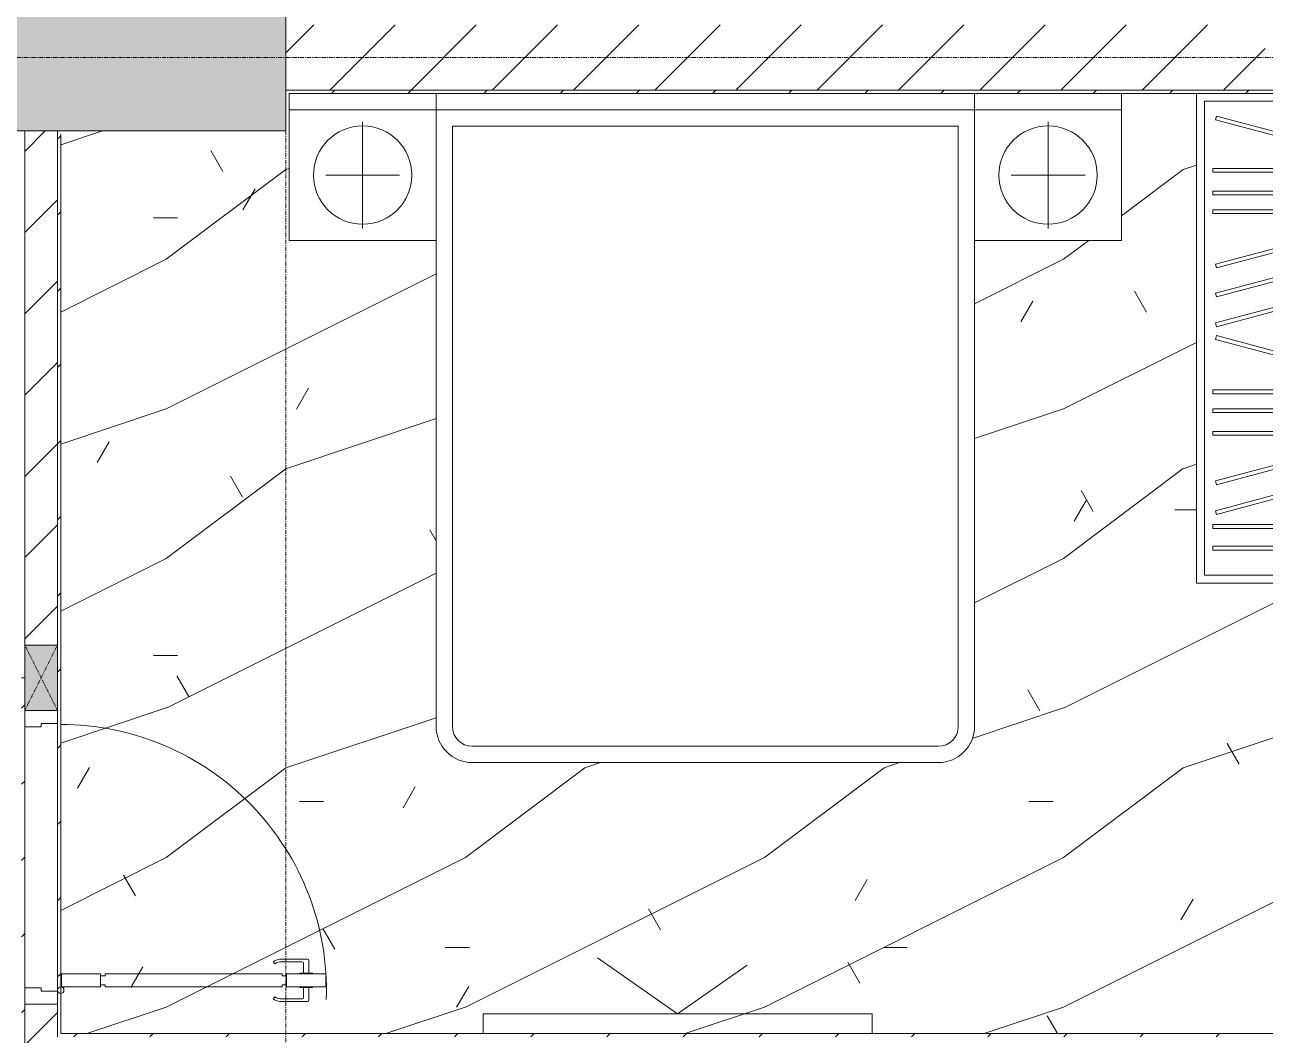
# Model space of a CAD drawing. Header units: millimetres. Extents: x 5357 to 259384, y -16348 to 109893.
# Drawn here: x 38053 to 41853, y 58742 to 61837 of the extents above; entities that cross this region are included whole.
import ezdxf

# ---------------------------------------------------------------- set-up
doc = ezdxf.new("R2010")
doc.units = ezdxf.units.MM
doc.linetypes.add('Dash', pattern=[6, 3, -3])
doc.linetypes.add('Grid Line', pattern=[22.225, 12.7, -3.175, 3.175, -3.175])
for name, color, linetype, lineweight in [('0-1', 7, 'Continuous', 5), ('A-DETL-GENF-1', 53, 'Continuous', 9), ('A-DOOR-1', 254, 'Continuous', 9), ('A-DOOR-2', 53, 'Continuous', 9), ('A-FLOR-PATT-1', 10, 'Continuous', 9), ('A-WALL-1', 9, 'Continuous', 18), ('A-WALL-3', 113, 'Continuous', 18), ('A-WALL-PATT', 111, 'Continuous', 9), ('A-WALL-PATT-1', 10, 'Continuous', 9), ('A-WALL-PATT-2', 53, 'Continuous', 9), ('I-FURN-1', 254, 'Continuous', 9), ('I-WALL-1', 9, 'Continuous', 18), ('S-COLS-2', 9, 'Continuous', 18), ('S-COLS-3', 53, 'Continuous', 9), ('S-COLS-4', 254, 'Continuous', 9), ('S-COLS-HDLN-1', 53, 'Dash', 9), ('S-GRID-1', 1, 'Grid Line', 9)]:
    doc.layers.add(name, color=color, linetype=linetype, lineweight=lineweight)
pattern_1 = [(45, (0, 0), (-116.67262, 116.67262), [])]
pattern_2 = [(45, (0, 0), (-124.4508, 124.4508), [])]

# ---------------------------------------------------------------- blocks, each defined once
blk = doc.blocks.new('M_Concrete-Rectangular-Column2 - 450x1300-812578-TKCS_MB CẢNH QUAN CÂY XANH')
at = {"layer": 'S-COLS-3'}
blk.add_hatch(color=256, dxfattribs=at).paths.add_polyline_path([(-650, 225), (-650, -225), (650, -225), (650, 225), (163.7, 225)])
at = {"layer": 'S-COLS-2'}
for p, q in [((-650, 225), (650, 225)), ((-650, -225), (-650, 225)), ((650, 225), (650, -225)), ((650, -225), (-650, -225))]:
    blk.add_line(p, q, dxfattribs=at)
blk = doc.blocks.new('NCV_TKTC_KET CAU_rvt-1-TKCS_MB CẢNH QUAN CÂY XANH')
at = {"layer": 'S-COLS-3', "rotation": 180}
blk.add_blockref('M_Concrete-Rectangular-Column2 - 450x1300-812578-TKCS_MB CẢNH QUAN CÂY XANH', (38202.6, 61736.9), dxfattribs=at)
blk = doc.blocks.new('DOOR_CW_01 CANH MO-PANEL KINH - DIW_01-900x2200-CỬA GỖ VÂN LAMINATE-553375-TKCS_MB CẢNH QUAN CÂY XANH')
at = {"layer": 'A-DETL-GENF-1'}
for p, q in [((-397, -182), (-397, -62)), ((-397, -62), (-357, -62)), ((-357, -62), (-357, -182)), ((-357, -182), (-397, -182)), ((-391, -196), (-391, -182)), ((-391, -182), (-363, -182)), ((-363, -182), (-363, -196)), ((-397, -196), (-391, -196)), ((-397, -738), (-397, -196)), ((-357, -196), (-363, -196)), ((-357, -196), (-357, -738)), ((-433.9, -711.2), (-427.3, -715.8)), ((-320.1, -711.2), (-326.7, -715.8)), ((-442, -737), (-442, -816.5)), ((-434, -799.5), (-434, -737)), ((-397, -738), (-391, -738)), ((-357, -752), (-397, -752)), ((-397, -752), (-397, -872)), ((-391, -752), (-391, -738)), ((-363, -752), (-391, -752)), ((-357, -738), (-363, -738)), ((-363, -738), (-363, -752)), ((-357, -872), (-357, -752)), ((-320, -799.5), (-320, -737)), ((-312, -737), (-312, -816.5)), ((-399, -792.2), (-399, -831.8)), ((-397, -792.2), (-399, -792.2)), ((-397, -792.2), (-397, -831.8)), ((-357, -792.2), (-357, -831.8)), ((-357, -792.2), (-355, -792.2)), ((-355, -792.2), (-355, -831.8)), ((-399, -820.5), (-438, -820.5)), ((-399, -803.5), (-430, -803.5)), ((-399, -831.8), (-397, -831.8)), ((-355, -831.8), (-357, -831.8)), ((-355, -803.5), (-324, -803.5)), ((-355, -820.5), (-316, -820.5)), ((-397, -872), (-357, -872))]:
    blk.add_line(p, q, dxfattribs=at)
blk.add_circle((-407, -60), 10, dxfattribs=at)
for centre, radius, start, end in [((-407, -60), 814, 268, 0), ((-397, -737), 45, 145, 180), ((-397, -737), 37, 145, 180), ((-357, -737), 37, 0, 35), ((-357, -737), 45, 360, 35), ((-438, -816.5), 4, 180, 270), ((-430, -799.5), 4, 180, 270), ((-324, -799.5), 4, 270, 0), ((-316, -816.5), 4, 270, 0)]:
    blk.add_arc(centre, radius, start, end, dxfattribs=at)
at = {"layer": 'A-DOOR-2'}
for p, q in [((-450, -50), (-450, 50)), ((-450, 50), (-400, 50)), ((-400, 50), (-400, 0)), ((400, 0), (400, 50)), ((400, 50), (450, 50)), ((450, 50), (450, -50)), ((-410, 0), (-410, -50)), ((-400, 0), (-410, 0)), ((410, 0), (400, 0)), ((410, -50), (410, 0)), ((-410, -50), (-450, -50)), ((-407, -50), (-382, -50)), ((450, -50), (410, -50))]:
    blk.add_line(p, q, dxfattribs=at)
blk = doc.blocks.new('G1_SOF - BO TRU - 100x200-V75-TKCS_MB CẢNH QUAN CÂY XANH')
at = {"layer": 'S-COLS-3'}
blk.add_hatch(color=256, dxfattribs=at).paths.add_polyline_path([(-50, -100), (50, -100), (50, 100), (-50, 100)])
at = {"layer": 'S-COLS-2'}
for p, q in [((50, 100), (-50, 100)), ((-50, 100), (-50, -100)), ((50, -100), (50, 100))]:
    blk.add_line(p, q, dxfattribs=at)
at = {"layer": 'S-COLS-HDLN-1'}
for p, q in [((50, 100), (-50, -100)), ((-50, 100), (50, -100))]:
    blk.add_line(p, q, dxfattribs=at)
blk = doc.blocks.new('GIUONG NGU-2TAB-1600x2000 - GIUONG NGU-2TAB-1600x2000-842839-TKCS_MB CẢNH QUAN CÂY XANH')
at = {"layer": 'I-FURN-1'}
for p, q in [((8.5, 0), (8.5, -50)), ((458.5, -50), (458.5, 0)), ((458.5, 0), (458.5, -50)), ((2108.2, -50), (2108.2, 0)), ((2108.2, 0), (2108.2, -50)), ((2558.2, -50), (2558.2, 0)), ((458.5, -50), (8.5, -50)), ((8.5, -50), (8.5, -450.3)), ((8.5, -50), (458.5, -50)), ((458.5, -50), (8.5, -50)), ((8.5, -50), (8.5, -450.3)), ((458.5, -450.3), (458.5, -50)), ((2108.2, -50), (458.5, -50)), ((458.5, -50), (458.5, -1938.9)), ((458.5, -50), (2108.2, -50)), ((458.5, -1938.9), (458.5, -50)), ((458.5, -450.3), (458.5, -50)), ((458.5, -50), (2108.2, -50)), ((2558.2, -50), (2108.2, -50)), ((2108.2, -50), (2108.2, -450.3)), ((2108.2, -1938.9), (2108.2, -50)), ((2108.2, -50), (2558.2, -50)), ((2108.2, -50), (2558.2, -50)), ((2108.2, -450.3), (2108.2, -50)), ((2108.2, -50), (2108.2, -1938.9)), ((2558.2, -450.3), (2558.2, -50)), ((2558.2, -50), (2558.2, -450.3)), ((233.5, -86.8), (233.5, -413.5)), ((508.5, -100), (2058.2, -100)), ((508.5, -1938.9), (508.5, -100)), ((2058.2, -100), (2058.2, -1938.9)), ((2333.2, -86.8), (2333.2, -413.5)), ((120.2, -250.2), (346.8, -250.2)), ((2446.5, -250.2), (2219.8, -250.2)), ((8.5, -450.3), (458.5, -450.3)), ((8.5, -450.3), (458.5, -450.3)), ((2108.2, -450.3), (2558.2, -450.3)), ((2558.2, -450.3), (2108.2, -450.3)), ((1997.1, -2000), (569.6, -2000)), ((569.6, -2050), (1997.1, -2050)), ((1997.1, -2050), (569.6, -2050))]:
    blk.add_line(p, q, dxfattribs=at)
for centre in [(233.5, -250.2), (2333.2, -250.2)]:
    blk.add_circle(centre, 150.7, dxfattribs=at)
for centre, radius, start, end in [((569.6, -1938.9), 111.1, 180, 270), ((569.6, -1938.9), 111.1, 180, 270), ((569.6, -1938.9), 61.1, 180, 270), ((1997.1, -1938.9), 111.1, 270, 360), ((1997.1, -1938.9), 61.1, 270, 0), ((1997.1, -1938.9), 111.1, 270, 0)]:
    blk.add_arc(centre, radius, start, end, dxfattribs=at)
blk = doc.blocks.new('TU QUAN AO-SUITE ROOM_3 - TU QUAN AO-SUITE ROOM_3-V76-TKCS_MB CẢNH QUAN CÂY XANH')
at = {"layer": 'I-FURN-1'}
for p, q in [((-550, 1500), (0, 1500)), ((0, 1500), (-550, 1500)), ((0, 1500), (0, 0)), ((0, 0), (0, 1500)), ((-24, 1476), (-526, 1476)), ((-526, 1476), (-526, 600)), ((-526, 1476), (-526, 24)), ((-287, 576), (-287, 1476)), ((-263, 576), (-263, 1476)), ((-24, 24), (-24, 1476)), ((-480.1, 1386.9), (-480.1, 1398.9)), ((-480.1, 1398.9), (-50.1, 1398.9)), ((-480.1, 1386.9), (-480.1, 1398.9)), ((-50.1, 1386.9), (-480.1, 1386.9)), ((-50.1, 1398.9), (-50.1, 1386.9)), ((-480.1, 1320.5), (-480.1, 1332.5)), ((-480.1, 1332.5), (-50.1, 1332.5)), ((-480.1, 1320.5), (-480.1, 1332.5)), ((-50.1, 1332.5), (-50.1, 1320.5)), ((-50.1, 1320.5), (-480.1, 1320.5)), ((-478.3, 1178.1), (-61.3, 1289.9)), ((-58.2, 1278.3), (-475.2, 1166.5)), ((-61.3, 1289.9), (-58.2, 1278.3)), ((-478.3, 1086.9), (-61.3, 1198.6)), ((-475.2, 1166.5), (-478.3, 1178.1)), ((-58.2, 1187.1), (-475.2, 1075.3)), ((-61.3, 1198.6), (-58.2, 1187.1)), ((-475.2, 1075.3), (-478.3, 1086.9)), ((-480.1, 1035.3), (-480.1, 1047.3)), ((-480.1, 1047.3), (-50.1, 1047.3)), ((-480.1, 1035.3), (-480.1, 1047.3)), ((-50.1, 1035.3), (-480.1, 1035.3)), ((-50.1, 1047.3), (-50.1, 1035.3)), ((-480.1, 965.8), (-480.1, 977.8)), ((-480.1, 977.8), (-50.1, 977.8)), ((-480.1, 965.8), (-480.1, 977.8)), ((-50.1, 965.8), (-480.1, 965.8)), ((-50.1, 977.8), (-50.1, 965.8)), ((-480.1, 908.6), (-480.1, 920.6)), ((-480.1, 920.6), (-50.1, 920.6)), ((-480.1, 908.6), (-480.1, 920.6)), ((-50.1, 920.6), (-50.1, 908.6)), ((-50.1, 908.6), (-480.1, 908.6)), ((-475.2, 865.5), (-478.3, 853.9)), ((-478.3, 853.9), (-61.3, 742.1)), ((-58.2, 753.7), (-475.2, 865.5)), ((-61.3, 742.1), (-58.2, 753.7)), ((-478.3, 603.1), (-61.3, 714.9)), ((-58.2, 703.3), (-475.2, 591.5)), ((-61.3, 714.9), (-58.2, 703.3)), ((-478.3, 511.9), (-61.3, 623.6)), ((-58.2, 612.1), (-475.2, 500.3)), ((-61.3, 623.6), (-58.2, 612.1)), ((-526, 24), (-526, 600)), ((-475.2, 591.5), (-478.3, 603.1)), ((-287, 24), (-287, 576)), ((-263, 24), (-263, 576)), ((-478.3, 423.1), (-61.3, 534.9)), ((-61.3, 534.9), (-58.2, 523.3)), ((-475.2, 500.3), (-478.3, 511.9)), ((-58.2, 523.3), (-475.2, 411.5)), ((-475.2, 411.5), (-478.3, 423.1)), ((-480.1, 368.4), (-480.1, 356.4)), ((-50.1, 368.4), (-480.1, 368.4)), ((-480.1, 356.4), (-50.1, 356.4)), ((-50.1, 356.4), (-50.1, 368.4)), ((-480.1, 311.2), (-480.1, 299.2)), ((-50.1, 311.2), (-480.1, 311.2)), ((-50.1, 299.2), (-50.1, 311.2)), ((-480.1, 299.2), (-50.1, 299.2)), ((-480.1, 241.7), (-480.1, 229.7)), ((-50.1, 241.7), (-480.1, 241.7)), ((-480.1, 229.7), (-50.1, 229.7)), ((-50.1, 229.7), (-50.1, 241.7)), ((-475.2, 192.7), (-478.3, 181.1)), ((-58.2, 80.9), (-475.2, 192.7)), ((-478.3, 181.1), (-61.3, 69.4)), ((-61.3, 69.4), (-58.2, 80.9)), ((-526, 24), (-24, 24))]:
    blk.add_line(p, q, dxfattribs=at)
blk = doc.blocks.new('KE TIVI-2 - KE TIVI-2-850637-TKCS_MB CẢNH QUAN CÂY XANH')
at = {"layer": 'I-FURN-1'}
for p, q in [((0, 60), (-245.7, 232.1)), ((213, 209.1), (0, 60)), ((-595.6, 60), (595.6, 60)), ((-595.6, 0), (-595.6, 60)), ((595.6, 60), (595.6, 0))]:
    blk.add_line(p, q, dxfattribs=at)
blk = doc.blocks.new('NCV_TKTC_TANG 1_rvt-1-TKCS_MB CẢNH QUAN CÂY XANH')
at = {"layer": 'A-FLOR-PATT-1'}
h = blk.add_hatch(dxfattribs=at)
h.set_pattern_fill('FP_5', color=256, style=0, pattern_type=2)
h.set_pattern_definition([(0, (0, 0), (1788.16, 447.04), [73.762, -1267.358, 73.762, -1267.358, -7152.64]), (0, (0, 0), (1788.16, 447.04), [-2682.24, 73.762, -2608.478, 73.762, -1267.358, -3129.28]), (0, (0, 0), (1788.16, 447.04), [-6705.6, 73.762, -820.318, 73.762, -2161.438]), (120, (670.56, 223.5), (-1281.228, 1325.072), [73.762, -1267.358, 73.762, -8419.998]), (120, (670.56, 223.5), (-1281.228, 1325.072), [-1414.882, -1267.358, 73.762, -2608.478, -4470.4]), (120, (670.56, 223.5), (-1281.228, 1325.072), [-5364.48, 73.762, -1267.358, 73.762, -3055.518]), (120, (670.56, 223.5), (-1281.228, 1325.072), [-6779.362, -820.318, 73.762, -2161.438]), (240, (894.1, 1117.6), (-506.932, -1772.112), [73.762, -1267.358, 73.762, -8419.998]), (240, (894.1, 1117.6), (-506.932, -1772.112), [-1414.882, -1267.358, 73.762, -2608.478, -4470.4]), (240, (894.1, 1117.6), (-506.932, -1772.112), [-5364.48, 73.762, -1267.358, 73.762, -3055.518]), (240, (894.1, 1117.6), (-506.932, -1772.112), [-6779.362, -820.318, 73.762, -2161.438])])
h.paths.add_polyline_path([(42192.6, 58746.9), (42192.6, 60126.9), (41642.6, 60126.9), (41642.6, 61626.9), (41412.3, 61626.9), (41412.3, 61176.6), (40962.3, 61176.6), (40962.3, 59688), (40958.5, 59659.3), (40947.4, 59632.5), (40929.8, 59609.5), (40906.7, 59591.8), (40879.9, 59580.7), (40851.2, 59576.9), (39423.7, 59576.9), (39395, 59580.7), (39368.2, 59591.8), (39345.2, 59609.5), (39327.5, 59632.5), (39316.4, 59659.3), (39312.6, 59688), (39312.6, 61176.6), (38862.6, 61176.6), (38862.6, 61626.9), (38852.6, 61626.9), (38852.6, 61511.9), (38152.6, 61511.9), (38152.6, 61501.9), (38162.6, 61501.9), (38162.6, 58746.9), (42190.5, 58746.9)])
h = blk.add_hatch(dxfattribs=at)
h.set_pattern_fill('FP_4', color=256, style=0, pattern_type=2)
h.set_pattern_definition([(216.87, (366.52, 916.3), (2748.89673, 1832.6049), [458.15, -4123.35]), (206.565, (916.3, 641.4), (-916.3012, -916.2996), [1024.455, -1024.455]), (198.435, (916.3, 183.26), (-1832.5985, -916.302), [579.52, -2318.076])])
h.paths.add_polyline_path([(42192.6, 58746.9), (42192.6, 60126.9), (41642.6, 60126.9), (41642.6, 61626.9), (41412.3, 61626.9), (41412.3, 61176.6), (40962.3, 61176.6), (40962.3, 59688), (40958.5, 59659.3), (40947.4, 59632.5), (40929.8, 59609.5), (40906.7, 59591.8), (40879.9, 59580.7), (40851.2, 59576.9), (39423.7, 59576.9), (39395, 59580.7), (39368.2, 59591.8), (39345.2, 59609.5), (39327.5, 59632.5), (39316.4, 59659.3), (39312.6, 59688), (39312.6, 61176.6), (38862.6, 61176.6), (38862.6, 61626.9), (38852.6, 61626.9), (38852.6, 61511.9), (38152.6, 61511.9), (38152.6, 61501.9), (38162.6, 61501.9), (38162.6, 58746.9), (42190.5, 58746.9)])
at = {"layer": 'A-WALL-PATT-1'}
h = blk.add_hatch(dxfattribs=at)
h.set_pattern_fill('FP_2', color=256, style=0, pattern_type=2)
h.set_pattern_definition(pattern_2)
h.paths.add_polyline_path([(38142.6, 56836.9), (38152.6, 56836.9), (38152.6, 57737.3), (38052.6, 57737.3), (38052.6, 56836.9)])
h.paths.add_polyline_path([(38102.6, 58537.3), (38152.6, 58537.3), (38152.6, 58836.9), (38052.6, 58836.9), (38052.6, 58537.3)])
h.paths.add_polyline_path([(38052.6, 59936.9), (38152.6, 59936.9), (38152.6, 61511.9), (38052.6, 61511.9), (38052.6, 60580.9)])
at = {"layer": 'A-WALL-PATT-2'}
h = blk.add_hatch(dxfattribs=at)
h.set_pattern_fill('FP_10', color=256, style=0, pattern_type=2)
h.set_pattern_definition(pattern_1)
h.paths.add_polyline_path([(38862.6, 61626.9), (42192.6, 61626.9), (42192.6, 61636.9), (38852.6, 61636.9), (38852.6, 61626.9)])
h = blk.add_hatch(dxfattribs=at)
h.set_pattern_fill('FP_10', color=256, style=0, pattern_type=2)
h.set_pattern_definition(pattern_1)
h.paths.add_polyline_path([(38162.6, 58746.9), (38162.6, 61501.9), (38152.6, 61501.9), (38152.6, 58746.9)])
h = blk.add_hatch(dxfattribs=at)
h.set_pattern_fill('FP_10', color=256, style=0, pattern_type=2)
h.set_pattern_definition(pattern_1)
h.paths.add_polyline_path([(38052.6, 56636.9), (38052.6, 59836.9), (38042.6, 59836.9), (38042.6, 56636.9)])
h = blk.add_hatch(dxfattribs=at)
h.set_pattern_fill('FP_10', color=256, style=0, pattern_type=2)
h.set_pattern_definition(pattern_1)
h.paths.add_polyline_path([(42202.6, 58736.9), (42202.6, 58746.9), (38152.6, 58746.9), (38152.6, 58736.9), (41752.6, 58736.9)])
at = {"layer": 'A-WALL-1'}
for p, q in [((38052.6, 61511.9), (38052.6, 59936.9)), ((38152.6, 59936.9), (38152.6, 61511.9)), ((38052.6, 58836.9), (38052.6, 58537.3)), ((38152.6, 58736.9), (38152.6, 58836.9))]:
    blk.add_line(p, q, dxfattribs=at)
at = {"layer": 'I-WALL-1'}
for p, q in [((42192.6, 61636.9), (38852.6, 61636.9)), ((38862.6, 61626.9), (42192.6, 61626.9)), ((38152.6, 61501.9), (38152.6, 59936.9)), ((38162.6, 58746.9), (38162.6, 61501.9)), ((38052.6, 59836.9), (38042.6, 59836.9)), ((38052.6, 58886.9), (38052.6, 59686.9)), ((38152.6, 59696.9), (38152.6, 58876.9)), ((38052.6, 58537.3), (38052.6, 58836.9)), ((38152.6, 58836.9), (38152.6, 58746.9)), ((38152.6, 58746.9), (38152.6, 58736.9)), ((42192.6, 58746.9), (38162.6, 58746.9))]:
    blk.add_line(p, q, dxfattribs=at)
at = {"layer": 'A-DOOR-1', "rotation": 89.99999999999915}
blk.add_blockref('DOOR_CW_01 CANH MO-PANEL KINH - DIW_01-900x2200-CỬA GỖ VÂN LAMINATE-553375-TKCS_MB CẢNH QUAN CÂY XANH', (38102.6, 59286.9), dxfattribs=at)
at = {"layer": 'I-FURN-1'}
for name, p in [('GIUONG NGU-2TAB-1600x2000 - GIUONG NGU-2TAB-1600x2000-842839-TKCS_MB CẢNH QUAN CÂY XANH', (38854.1, 61626.9)), ('KE TIVI-2 - KE TIVI-2-850637-TKCS_MB CẢNH QUAN CÂY XANH', (40052.6, 58746.9))]:
    blk.add_blockref(name, p, dxfattribs=at)
at = {"layer": 'I-FURN-1', "rotation": 180}
blk.add_blockref('TU QUAN AO-SUITE ROOM_3 - TU QUAN AO-SUITE ROOM_3-V76-TKCS_MB CẢNH QUAN CÂY XANH', (41642.6, 61626.9), dxfattribs=at)
at = {"layer": 'S-COLS-4'}
blk.add_blockref('G1_SOF - BO TRU - 100x200-V75-TKCS_MB CẢNH QUAN CÂY XANH', (38102.6, 59836.9), dxfattribs=at)

msp = doc.modelspace()

# ---------------------------------------------------------------- hatches: boundary and pattern name
at = {"layer": 'A-WALL-PATT'}
h = msp.add_hatch(dxfattribs=at)
h.set_pattern_fill('FP_1', color=256, style=0, pattern_type=2)
h.set_pattern_definition(pattern_2)
h.paths.add_polyline_path([(38852.6, 61636.9), (41852.6, 61636.9), (41852.6, 61835.3), (42052.6, 61835.3), (42052.6, 61636.9), (42402.6, 61636.9), (42402.6, 61836.9), (38852.6, 61836.9)])

# ---------------------------------------------------------------- linework, layer by layer
at = {"layer": 'A-WALL-3'}
for p, q in [((38852.6, 61836.9), (38852.6, 61636.9)), ((38852.6, 61636.9), (41852.6, 61636.9))]:
    msp.add_line(p, q, dxfattribs=at)
at = {"layer": 'S-GRID-1'}
for p, q in [((38852.6, 20960.6), (38852.6, 80482.7)), ((130319.3, 61736.9), (29351.8, 61736.9))]:
    msp.add_line(p, q, dxfattribs=at)

# ---------------------------------------------------------------- block references
at = {"layer": '0-1'}
for name in ['NCV_TKTC_KET CAU_rvt-1-TKCS_MB CẢNH QUAN CÂY XANH', 'NCV_TKTC_TANG 1_rvt-1-TKCS_MB CẢNH QUAN CÂY XANH']:
    msp.add_blockref(name, (0, 0), dxfattribs=at)

doc.saveas('drawing.dxf')
